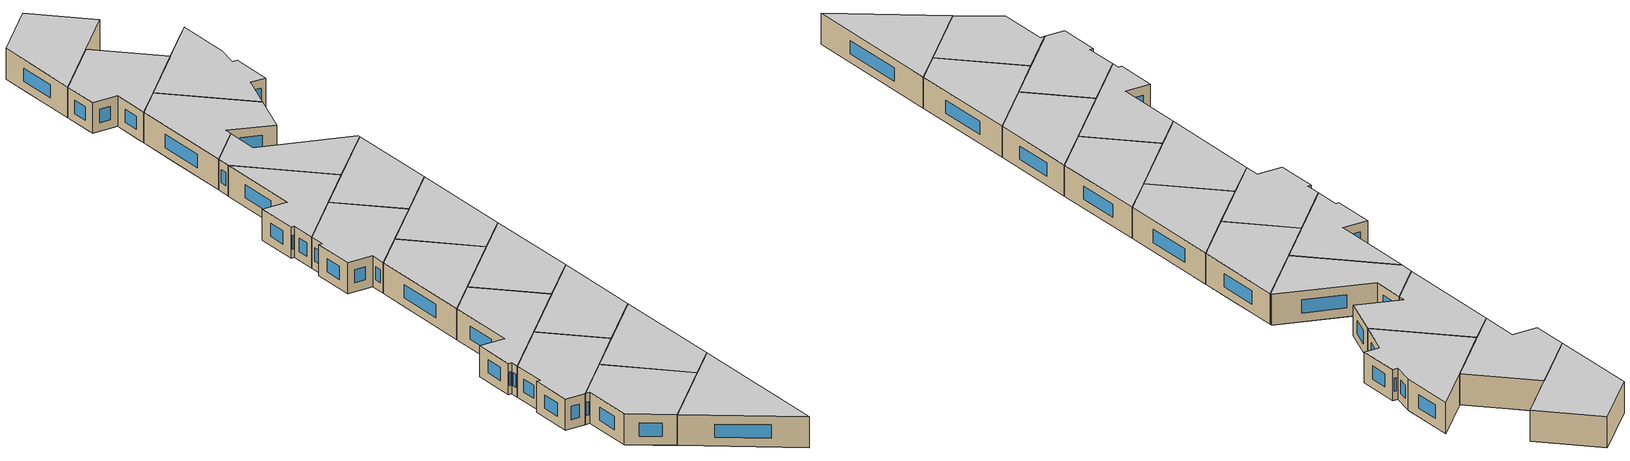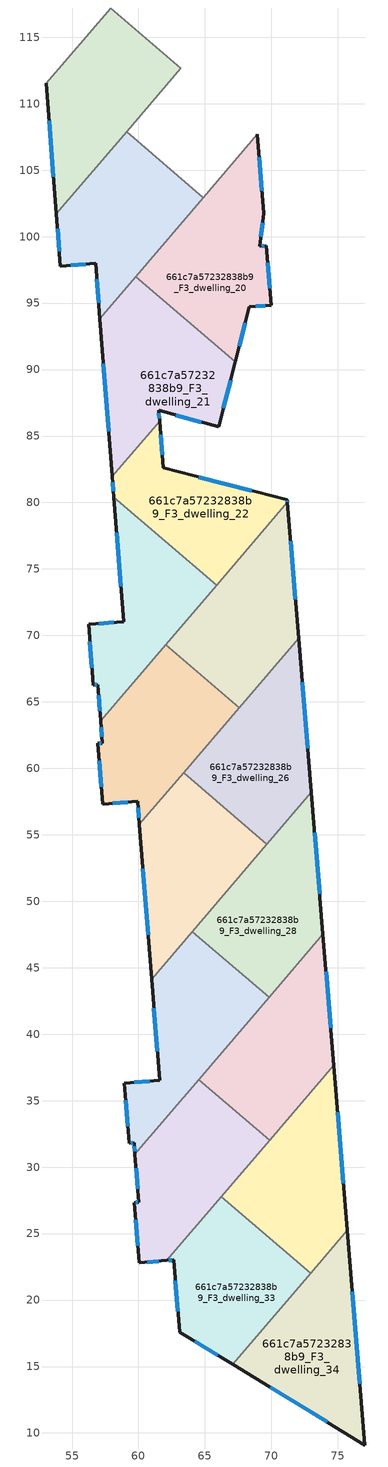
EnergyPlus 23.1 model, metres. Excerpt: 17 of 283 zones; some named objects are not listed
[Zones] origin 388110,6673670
661c7a57232838b9_F3_dwelling_17
 floor to 661c7a57232838b9_F2_dwelling_17 (EU_floor_Construction): 62.35,113.4 53.31,108.25 53.06,111.53 55.65,114.57 58.85,116.39 z9
 floor to 661c7a57232838b9_F2_dwelling_18 (EU_floor_Construction): 63.2,112.68 56.92,105.33 53.68,103.49 53.31,108.25 62.35,113.4 z9
 floor to 661c7a57232838b9_F2_dwelling_16 (EU_floor_Construction): 58.85,116.39 55.65,114.57 57.9,117.2 z9
 floor to 661c7a57232838b9_F2_dwelling_19 (EU_floor_Construction): 56.92,105.33 53.82,101.71 53.68,103.49 z9
 wall outside (EU_wall_Construction): 53.06,111.53 53.82,101.71 z9:12
 wall to 661c7a57232838b9_F3_dwelling_15 (EU_wall_Construction): 57.9,117.2 53.06,111.53 z9:12
 wall to 661c7a57232838b9_F3_dwelling_16 (EU_wall_Construction): 63.2,112.68 57.9,117.2 z9:12
 wall to 661c7a57232838b9_F3_dwelling_19 (EU_wall_Construction): 53.82,101.71 59.1,107.88 z9:12
 wall to 661c7a57232838b9_F3_dwelling_18 (EU_wall_Construction): 59.1,107.89 63.2,112.68 z9:12
 window (EU_Window_Construction): 53.28,108.72 53.6,104.51 z9.86:11.14
 ceiling to 661c7a57232838b9_F4_dwelling_17 (EU_floor_Construction): 53.82,101.71 63.2,112.68 57.9,117.2 53.06,111.53 z12
661c7a57232838b9_F3_dwelling_19
 floor to 661c7a57232838b9_F2_dwelling_20 (EU_floor_Construction): 64.89,102.94 58.75,95.76 57.02,94.77 56.77,97.99 54.13,97.79 54.06,98.73 63.51,104.12 z9
 floor to 661c7a57232838b9_F2_dwelling_19 (EU_floor_Construction): 63.51,104.12 54.06,98.73 53.82,101.71 56.92,105.33 60.02,107.1 z9
 floor to 661c7a57232838b9_F2_dwelling_21 (EU_floor_Construction): 58.75,95.76 57.1,93.82 57.02,94.77 z9
 floor to 661c7a57232838b9_F2_dwelling_18 (EU_floor_Construction): 60.02,107.1 56.92,105.33 59.1,107.88 z9
 wall outside (EU_wall_Construction): 53.82,101.71 54.13,97.79 56.77,97.99 57.1,93.82 z9:12
 wall to 661c7a57232838b9_F3_dwelling_18 (EU_wall_Construction): 64.89,102.94 59.1,107.88 z9:12
 wall to 661c7a57232838b9_F3_dwelling_21 (EU_wall_Construction): 57.1,93.82 59.8,96.99 z9:12
 wall to 661c7a57232838b9_F3_dwelling_20 (EU_wall_Construction): 59.8,96.99 64.89,102.94 z9:12
 window (EU_Window_Construction): 53.91,100.59 54.04,98.91 / 56.87,96.8 57.01,95.02 / 54.89,97.85 56.02,97.93 z9.86:11.14
 ceiling to 661c7a57232838b9_F4_dwelling_19 (EU_floor_Construction): 57.1,93.82 64.89,102.94 59.1,107.88 53.82,101.71 54.13,97.79 56.77,97.99 z12
661c7a57232838b9_F3_dwelling_20
 floor to 661c7a57232838b9_F2_dwelling_20 (EU_floor_Construction): 68.98,107.24 69.42,101.84 60.25,96.61 59.8,96.99 68.16,106.77 z9
 floor to 661c7a57232838b9_F2_dwelling_21 (EU_floor_Construction): 69.42,101.84 69.43,101.76 69.12,99.28 69.61,99.31 69.89,96.08 64.48,93 60.25,96.61 z9
 floor to 661c7a57232838b9_F2_dwelling_22 (EU_floor_Construction): 69.89,96.08 69.99,94.85 68.35,94.71 67.29,90.59 64.48,93 z9
 floor to 661c7a57232838b9_F2_dwelling_19 (EU_floor_Construction): 68.94,107.68 68.98,107.24 68.16,106.77 z9
 wall outside (EU_wall_Construction): 67.29,90.59 68.35,94.71 69.99,94.85 69.61,99.31 69.12,99.28 69.43,101.76 68.94,107.68 z9:12
 wall to 661c7a57232838b9_F3_dwelling_21 (EU_wall_Construction): 59.8,96.99 67.29,90.59 z9:12
 wall to 661c7a57232838b9_F3_dwelling_18 (EU_wall_Construction): 68.94,107.68 64.89,102.94 z9:12
 window (EU_Window_Construction): 69.21,99.99 69.34,101.05 / 69.47,99.3 69.26,99.29 / 69.88,96.13 69.72,98.04 / 68.82,94.75 69.52,94.81 / 67.59,91.77 68.05,93.54 / 69.29,103.45 69.08,105.99 z9.86:11.14
 ceiling to 661c7a57232838b9_F4_dwelling_20 (EU_floor_Construction): 67.29,90.59 68.35,94.71 69.99,94.85 69.61,99.31 69.12,99.28 69.43,101.76 68.94,107.68 59.8,96.99 z12
661c7a57232838b9_F3_dwelling_21
 floor to 661c7a57232838b9_F2_dwelling_21 (EU_floor_Construction): 64.48,93 57.48,89.01 57.1,93.82 58.75,95.76 60.25,96.61 z9
 floor to 661c7a57232838b9_F2_dwelling_22 (EU_floor_Construction): 67.29,90.59 66.03,85.7 61.51,86.93 61.58,86.12 58.03,81.96 57.48,89.01 64.48,93 z9
 floor to 661c7a57232838b9_F2_dwelling_20 (EU_floor_Construction): 60.25,96.61 58.75,95.76 59.8,96.99 z9
 wall outside (EU_wall_Construction): 57.1,93.82 58.03,81.96 / 61.58,86.12 61.51,86.93 66.03,85.7 67.29,90.59 z9:12
 wall to 661c7a57232838b9_F3_dwelling_22 (EU_wall_Construction): 58.03,81.96 61.58,86.12 z9:12
 window (EU_Window_Construction): 57.36,90.43 57.76,85.35 / 66.39,87.1 66.93,89.19 / 62.8,86.58 64.74,86.05 / 61.56,86.35 61.53,86.7 z9.86:11.14
 ceiling to 661c7a57232838b9_F4_dwelling_21 (EU_floor_Construction): 66.03,85.7 67.29,90.59 59.8,96.99 57.1,93.82 58.03,81.96 61.58,86.12 61.51,86.93 z12
661c7a57232838b9_F3_dwelling_22
 floor to 661c7a57232838b9_F2_dwelling_22 (EU_floor_Construction): 61.58,86.12 61.87,82.6 62.02,82.56 58.18,80.37 58.15,80.39 58.03,81.96 z9
 floor to 661c7a57232838b9_F2_dwelling_23 (EU_floor_Construction): 71.19,80.2 71.21,80.01 69.93,78.51 64.19,75.24 58.18,80.37 62.02,82.56 z9
 floor to 661c7a57232838b9_F2_dwelling_24 (EU_floor_Construction): 69.93,78.51 65.89,73.78 64.19,75.24 z9
 wall outside (EU_wall_Construction): 71.21,80.01 71.19,80.2 61.87,82.6 61.58,86.12 / 58.03,81.96 58.15,80.39 z9:12
 wall to 661c7a57232838b9_F3_dwelling_23 (EU_wall_Construction): 58.15,80.39 65.89,73.78 z9:12
 wall to 661c7a57232838b9_F3_dwelling_24 (EU_wall_Construction): 65.89,73.78 71.21,80.01 z9:12
 window (EU_Window_Construction): 61.79,83.6 61.66,85.11 / 68.53,80.89 64.53,81.91 / 71.21,80.07 71.2,80.15 / 58.06,81.51 58.11,80.84 z9.86:11.14
 ceiling to 661c7a57232838b9_F4_dwelling_22 (EU_floor_Construction): 65.89,73.78 71.21,80.01 71.19,80.2 61.87,82.6 61.58,86.12 58.03,81.96 58.15,80.39 z12
661c7a57232838b9_F3_dwelling_23
 floor to 661c7a57232838b9_F2_dwelling_23 (EU_floor_Construction): 64.19,75.24 58.79,72.16 58.15,80.36 58.18,80.37 z9
 floor to 661c7a57232838b9_F2_dwelling_24 (EU_floor_Construction): 65.89,73.78 61.55,68.71 56.96,66.09 56.95,66.29 56.6,66.26 56.24,70.83 58.88,71.03 58.79,72.16 64.19,75.24 z9
 floor to 661c7a57232838b9_F2_dwelling_25 (EU_floor_Construction): 61.55,68.71 57.16,63.57 56.96,66.09 z9
 wall outside (EU_wall_Construction): 58.15,80.39 58.88,71.03 56.24,70.83 56.6,66.26 56.95,66.29 57.16,63.57 z9:12
 wall to 661c7a57232838b9_F3_dwelling_25 (EU_wall_Construction): 57.16,63.57 62.06,69.3 z9:12
 wall to 661c7a57232838b9_F3_dwelling_24 (EU_wall_Construction): 62.06,69.3 65.89,73.78 z9:12
 window (EU_Window_Construction): 57.01,65.51 57.1,64.35 / 56.7,66.27 56.85,66.28 / 56.34,69.52 56.5,67.57 / 58.13,70.97 57,70.89 / 58.36,77.72 58.67,73.71 z9.86:11.14
 ceiling to 661c7a57232838b9_F4_dwelling_23 (EU_floor_Construction): 57.16,63.57 65.89,73.78 58.15,80.39 58.88,71.03 56.24,70.83 56.6,66.26 56.95,66.29 z12
661c7a57232838b9_F3_dwelling_24
 floor to 661c7a57232838b9_F2_dwelling_24 (EU_floor_Construction): 71.27,79.28 71.66,74.47 62.27,69.12 62.05,69.3 69.93,78.51 z9
 floor to 661c7a57232838b9_F2_dwelling_25 (EU_floor_Construction): 71.66,74.47 72.05,69.8 71.83,69.55 65.79,66.1 62.27,69.12 z9
 floor to 661c7a57232838b9_F2_dwelling_23 (EU_floor_Construction): 71.21,80.01 71.27,79.28 69.93,78.51 z9
 floor to 661c7a57232838b9_F2_dwelling_26 (EU_floor_Construction): 71.83,69.55 67.58,64.58 65.79,66.1 z9
 wall outside (EU_wall_Construction): 72.05,69.8 71.21,80.01 z9:12
 wall to 661c7a57232838b9_F3_dwelling_25 (EU_wall_Construction): 62.05,69.3 67.58,64.58 z9:12
 wall to 661c7a57232838b9_F3_dwelling_26 (EU_wall_Construction): 67.58,64.58 72.05,69.8 z9:12
 window (EU_Window_Construction): 71.81,72.72 71.45,77.09 z9.86:11.14
 ceiling to 661c7a57232838b9_F4_dwelling_24 (EU_floor_Construction): 67.58,64.58 72.05,69.8 71.21,80.01 62.05,69.3 z12
661c7a57232838b9_F3_dwelling_25
 floor to 661c7a57232838b9_F2_dwelling_25 (EU_floor_Construction): 65.79,66.1 57,61.09 56.94,61.87 57.29,61.9 57.16,63.57 61.55,68.71 62.27,69.12 z9
 floor to 661c7a57232838b9_F2_dwelling_26 (EU_floor_Construction): 67.58,64.58 63.52,59.82 59.41,57.48 57.3,57.31 57,61.09 65.79,66.1 z9
 floor to 661c7a57232838b9_F2_dwelling_24 (EU_floor_Construction): 62.27,69.12 61.55,68.71 62.06,69.3 z9
 floor to 661c7a57232838b9_F2_dwelling_27 (EU_floor_Construction): 63.52,59.82 60.08,55.79 59.94,57.52 59.41,57.48 z9
 wall outside (EU_wall_Construction): 57.16,63.57 57.29,61.9 56.94,61.87 57.3,57.31 59.94,57.52 60.08,55.79 z9:12
 wall to 661c7a57232838b9_F3_dwelling_27 (EU_wall_Construction): 60.08,55.79 63.39,59.66 z9:12
 wall to 661c7a57232838b9_F3_dwelling_26 (EU_wall_Construction): 63.39,59.66 67.58,64.58 z9:12
 window (EU_Window_Construction): 57.04,60.57 57.2,58.61 / 57.19,61.89 57.04,61.88 / 57.2,63.09 57.25,62.38 / 59.98,57.02 60.04,56.28 / 58.05,57.37 59.19,57.46 z9.86:11.14
 ceiling to 661c7a57232838b9_F4_dwelling_25 (EU_floor_Construction): 60.08,55.79 67.58,64.58 62.05,69.3 57.16,63.57 57.29,61.9 56.94,61.87 57.3,57.31 59.94,57.52 z12
661c7a57232838b9_F3_dwelling_26
 floor to 661c7a57232838b9_F2_dwelling_26 (EU_floor_Construction): 72.06,69.68 72.45,64.91 63.52,59.82 71.83,69.55 z9
 floor to 661c7a57232838b9_F2_dwelling_27 (EU_floor_Construction): 72.45,64.91 72.91,59.27 67.48,56.17 63.39,59.66 63.52,59.82 z9
 floor to 661c7a57232838b9_F2_dwelling_28 (EU_floor_Construction): 72.91,59.27 73,58.2 69.67,54.3 67.48,56.17 z9
 floor to 661c7a57232838b9_F2_dwelling_25 (EU_floor_Construction): 72.05,69.8 72.06,69.68 71.83,69.55 z9
 wall outside (EU_wall_Construction): 73,58.2 72.05,69.8 z9:12
 wall to 661c7a57232838b9_F3_dwelling_27 (EU_wall_Construction): 63.39,59.66 69.67,54.3 z9:12
 wall to 661c7a57232838b9_F3_dwelling_28 (EU_wall_Construction): 69.67,54.3 73,58.2 z9:12
 window (EU_Window_Construction): 72.73,61.51 72.32,66.48 z9.86:11.14
 ceiling to 661c7a57232838b9_F4_dwelling_26 (EU_floor_Construction): 69.67,54.3 73,58.2 72.05,69.8 63.39,59.66 z12
661c7a57232838b9_F3_dwelling_27
 floor to 661c7a57232838b9_F2_dwelling_28 (EU_floor_Construction): 69.67,54.3 65.03,48.87 60.81,46.47 60.36,52.12 67.48,56.17 z9
 floor adiabatic (EU_floor_Construction): 65.03,48.87 60.99,44.14 60.81,46.47 z9
 floor to 661c7a57232838b9_F2_dwelling_27 (EU_floor_Construction): 67.48,56.17 60.36,52.12 60.08,55.79 63.39,59.66 z9
 wall outside (EU_wall_Construction): 60.08,55.79 60.99,44.14 z9:12
 wall to 661c7a57232838b9_F3_dwelling_29 (EU_wall_Construction): 60.99,44.14 64.04,47.72 z9:12
 wall to 661c7a57232838b9_F3_dwelling_28 (EU_wall_Construction): 64.04,47.72 69.67,54.3 z9:12
 window (EU_Window_Construction): 60.34,52.46 60.73,47.47 z9.86:11.14
 ceiling to 661c7a57232838b9_F4_dwelling_27 (EU_floor_Construction): 60.99,44.14 69.67,54.3 63.39,59.66 60.08,55.79 z12
661c7a57232838b9_F3_dwelling_28
 floor to 661c7a57232838b9_F2_dwelling_29 (EU_floor_Construction): 73.37,53.63 73.84,48 67.76,44.54 64.04,47.72 65.03,48.87 z9
 floor to 661c7a57232838b9_F2_dwelling_28 (EU_floor_Construction): 73,58.2 73.37,53.63 65.03,48.87 z9
 floor to 661c7a57232838b9_F2_dwelling_30 (EU_floor_Construction): 73.84,48 73.88,47.5 69.83,42.77 67.76,44.54 z9
 wall outside (EU_wall_Construction): 73.88,47.5 73,58.2 z9:12
 wall to 661c7a57232838b9_F3_dwelling_29 (EU_wall_Construction): 64.04,47.72 69.83,42.77 z9:12
 wall to 661c7a57232838b9_F3_dwelling_30 (EU_wall_Construction): 69.83,42.77 73.88,47.5 z9:12
 window (EU_Window_Construction): 73.63,50.56 73.25,55.14 z9.86:11.14
 ceiling to 661c7a57232838b9_F4_dwelling_28 (EU_floor_Construction): 69.83,42.77 73.88,47.5 73,58.2 64.04,47.72 z12
661c7a57232838b9_F3_dwelling_29
 floor to 661c7a57232838b9_F2_dwelling_30 (EU_floor_Construction): 69.83,42.77 65.52,37.72 59.13,34.08 58.94,36.32 61.58,36.54 61.25,40.83 67.76,44.54 z9
 floor to 661c7a57232838b9_F2_dwelling_31 (EU_floor_Construction): 65.52,37.72 59.74,30.95 59.66,31.83 59.32,31.8 59.13,34.08 z9
 floor to 661c7a57232838b9_F2_dwelling_29 (EU_floor_Construction): 67.76,44.54 61.25,40.83 60.99,44.14 64.04,47.72 z9
 wall outside (EU_wall_Construction): 60.99,44.14 61.58,36.54 58.94,36.32 59.32,31.8 59.66,31.83 59.74,30.95 z9:12
 wall to 661c7a57232838b9_F3_dwelling_31 (EU_wall_Construction): 59.74,30.95 64.54,36.58 z9:12
 wall to 661c7a57232838b9_F3_dwelling_30 (EU_wall_Construction): 64.54,36.58 69.83,42.77 z9:12
 window (EU_Window_Construction): 59.68,31.58 59.72,31.2 / 59.41,31.81 59.56,31.82 / 59.05,35.03 59.21,33.09 / 60.83,36.47 59.7,36.38 / 61.16,41.97 61.41,38.71 z9.86:11.14
 ceiling to 661c7a57232838b9_F4_dwelling_29 (EU_floor_Construction): 61.58,36.54 58.94,36.32 59.32,31.8 59.66,31.83 59.74,30.95 69.83,42.77 64.04,47.72 60.99,44.14 z12
661c7a57232838b9_F3_dwelling_30
 floor to 661c7a57232838b9_F2_dwelling_31 (EU_floor_Construction): 74.27,42.71 74.66,37.98 67.61,33.96 64.54,36.58 65.52,37.72 z9
 floor to 661c7a57232838b9_F2_dwelling_32 (EU_floor_Construction): 74.66,37.98 74.68,37.67 69.86,32.03 67.61,33.96 z9
 floor to 661c7a57232838b9_F2_dwelling_30 (EU_floor_Construction): 73.88,47.5 74.27,42.71 65.52,37.72 z9
 wall outside (EU_wall_Construction): 74.68,37.67 73.88,47.5 z9:12
 wall to 661c7a57232838b9_F3_dwelling_31 (EU_wall_Construction): 64.54,36.58 69.86,32.03 z9:12
 wall to 661c7a57232838b9_F3_dwelling_32 (EU_wall_Construction): 69.86,32.03 74.68,37.67 z9:12
 window (EU_Window_Construction): 74.45,40.48 74.11,44.69 z9.86:11.14
 ceiling to 661c7a57232838b9_F4_dwelling_30 (EU_floor_Construction): 69.86,32.03 74.68,37.67 73.88,47.5 64.54,36.58 z12
661c7a57232838b9_F3_dwelling_31
 floor to 661c7a57232838b9_F2_dwelling_31 (EU_floor_Construction): 67.61,33.96 59.85,29.54 59.74,30.95 64.54,36.58 z9
 floor to 661c7a57232838b9_F2_dwelling_32 (EU_floor_Construction): 69.86,32.03 66.99,28.67 59.9,24.63 59.68,27.33 60.03,27.36 59.85,29.54 67.61,33.96 z9
 floor to 661c7a57232838b9_F2_dwelling_33 (EU_floor_Construction): 66.99,28.67 62.13,22.98 60.05,22.81 59.9,24.63 z9
 wall outside (EU_wall_Construction): 59.74,30.95 60.03,27.36 59.68,27.33 60.05,22.81 62.13,22.98 z9:12
 wall to 661c7a57232838b9_F3_dwelling_33 (EU_wall_Construction): 62.13,22.98 66.23,27.78 z9:12
 wall to 661c7a57232838b9_F3_dwelling_32 (EU_wall_Construction): 66.23,27.78 69.86,32.03 z9:12
 window (EU_Window_Construction): 59.93,27.35 59.78,27.34 / 59.82,29.92 59.95,28.39 / 60.65,22.86 61.53,22.93 / 59.79,26.04 59.95,24.1 z9.86:11.14
 ceiling to 661c7a57232838b9_F4_dwelling_31 (EU_floor_Construction): 62.13,22.98 69.86,32.03 64.54,36.58 59.74,30.95 60.03,27.36 59.68,27.33 60.05,22.81 z12
661c7a57232838b9_F3_dwelling_32
 floor to 661c7a57232838b9_F2_dwelling_33 (EU_floor_Construction): 75.04,33.26 75.46,28.14 69.68,24.84 66.23,27.78 66.99,28.67 z9
 floor to 661c7a57232838b9_F2_dwelling_32 (EU_floor_Construction): 74.68,37.67 75.04,33.26 66.99,28.67 z9
 floor to 661c7a57232838b9_F2_dwelling_34 (EU_floor_Construction): 75.46,28.14 75.7,25.24 72.96,22.03 69.68,24.84 z9
 wall outside (EU_wall_Construction): 75.7,25.24 74.68,37.67 z9:12
 wall to 661c7a57232838b9_F3_dwelling_33 (EU_wall_Construction): 66.23,27.78 72.97,22.03 z9:12
 wall to 661c7a57232838b9_F3_dwelling_34 (EU_wall_Construction): 72.97,22.03 75.7,25.24 z9:12
 window (EU_Window_Construction): 75.41,28.79 74.97,34.12 z9.86:11.14
 ceiling to 661c7a57232838b9_F4_dwelling_32 (EU_floor_Construction): 72.97,22.03 75.7,25.24 74.68,37.67 66.23,27.78 z12
661c7a57232838b9_F3_dwelling_33
 floor to 661c7a57232838b9_F2_dwelling_33 (EU_floor_Construction): 69.68,24.84 62.81,20.93 62.64,23.02 62.13,22.98 66.23,27.78 z9
 floor to 661c7a57232838b9_F2_dwelling_34 (EU_floor_Construction): 72.96,22.03 70.67,19.35 65.26,16.27 63.09,17.59 62.81,20.93 69.68,24.84 z9
 floor to 661c7a57232838b9_F2_dwelling_35 (EU_floor_Construction): 70.67,19.35 67.09,15.16 65.26,16.27 z9
 wall outside (EU_wall_Construction): 62.13,22.98 62.64,23.02 63.09,17.59 67.09,15.16 z9:12
 wall to 661c7a57232838b9_F3_dwelling_34 (EU_wall_Construction): 67.09,15.16 72.96,22.03 z9:12
 window (EU_Window_Construction): 62.28,22.99 62.5,23.01 / 64.23,16.9 65.94,15.85 / 62.77,21.47 62.96,19.14 z9.86:11.14
 ceiling to 661c7a57232838b9_F4_dwelling_33 (EU_floor_Construction): 67.09,15.16 72.97,22.03 66.23,27.78 62.13,22.98 62.64,23.02 63.09,17.59 z12
661c7a57232838b9_F3_dwelling_34
 floor to 661c7a57232838b9_F2_dwelling_34 (EU_floor_Construction): 75.7,25.24 75.94,22.36 70.67,19.35 z9
 floor to 661c7a57232838b9_F2_dwelling_35 (EU_floor_Construction): 75.94,22.36 77.03,9.09 67.09,15.16 70.67,19.35 z9
 wall outside (EU_wall_Construction): 67.09,15.16 77.03,9.09 75.7,25.24 z9:12
 window (EU_Window_Construction): 76.65,13.71 76.08,20.63 / 69.93,13.42 74.19,10.83 z9.86:11.14
 ceiling to 661c7a57232838b9_F4_dwelling_34 (EU_floor_Construction): 77.03,9.09 75.7,25.24 67.09,15.16 z12
[Building]
EU S2 Campaign: North Axis=0; Terrain=City; Solar Distribution=FullExterior
[Site:Location]
Helsinki-Vantaa.AP: Latitude=60.317; Longitude=24.963; Time Zone=2; Elevation=54.6
[SizingPeriod:WeatherFileDays]
AnnualSizingPeriod: Begin Month=1; Begin Day of Month=1; End Month=12; End Day of Month=31; Day of Week for Start Day=Monday; Use Weather File Daylight Saving Period=No; Use Weather File Rain and Snow Indicators=No
[MATERIAL]
EU_InternalMass_Material: Roughness=MediumRough; Thickness=0.1; Conductivity=1; Density=1800; Specific Heat=900; Thermal Absorptance=0.9; Solar Absorptance=0.7; Visible Absorptance=0.7
[MATERIAL:NOMASS] Roughness=MediumRough; Thermal Absorptance=0.9; Solar Absorptance=0.7; Visible Absorptance=0.7
Name | Thermal Resistance
EU_wall_NoMass | 5.91765
EU_floor_NoMass | 6.2875
[WINDOWMATERIAL:SIMPLEGLAZINGSYSTEM]
EU_Window_SimpleGlazing: UFactor=0.994035; Solar Heat Gain Coefficient=0.7; Visible Transmittance=0.7
[CONSTRUCTION]
EU_wall_Construction: EU_wall_NoMass
EU_floor_Construction: EU_floor_NoMass
EU_Window_Construction: EU_Window_SimpleGlazing
EU_InternalMass_Construction: EU_InternalMass_Material
[ZONE] Type=1; Multiplier=1; Ceiling Height=autocalculate; Floor Area=autocalculate; Part of Total Floor Area=Yes
Name | Volume
661c7a57232838b9_F3_dwelling_17; 661c7a57232838b9_F3_dwelling_30 | 228.66
661c7a57232838b9_F3_dwelling_19 | 228.667
661c7a57232838b9_F3_dwelling_20 | 254.632
661c7a57232838b9_F3_dwelling_21 | 254.65
661c7a57232838b9_F3_dwelling_22 | 202.688
661c7a57232838b9_F3_dwelling_23 | 202.687
661c7a57232838b9_F3_dwelling_24 | 228.665
661c7a57232838b9_F3_dwelling_25 | 228.644
661c7a57232838b9_F3_dwelling_26 | 228.668
661c7a57232838b9_F3_dwelling_27 | 228.65
661c7a57232838b9_F3_dwelling_28; 661c7a57232838b9_F3_dwelling_34 | 228.672
661c7a57232838b9_F3_dwelling_29 | 228.681
661c7a57232838b9_F3_dwelling_31 | 228.628
661c7a57232838b9_F3_dwelling_32 | 228.674
661c7a57232838b9_F3_dwelling_33 | 228.654
[INTERNALMASS] Construction=EU_InternalMass_Construction
Name | Zone or ZoneList | Surface Area
661c7a57232838b9_F3_dwelling_17_EU_InternalMass | 661c7a57232838b9_F3_dwelling_17 | 76.221
661c7a57232838b9_F3_dwelling_19_EU_InternalMass | 661c7a57232838b9_F3_dwelling_19 | 76.2228
661c7a57232838b9_F3_dwelling_20_EU_InternalMass | 661c7a57232838b9_F3_dwelling_20 | 84.8793
661c7a57232838b9_F3_dwelling_21_EU_InternalMass | 661c7a57232838b9_F3_dwelling_21 | 84.8827
661c7a57232838b9_F3_dwelling_22_EU_InternalMass | 661c7a57232838b9_F3_dwelling_22 | 67.561
661c7a57232838b9_F3_dwelling_23_EU_InternalMass | 661c7a57232838b9_F3_dwelling_23 | 67.5632
661c7a57232838b9_F3_dwelling_24_EU_InternalMass | 661c7a57232838b9_F3_dwelling_24 | 76.2218
661c7a57232838b9_F3_dwelling_25_EU_InternalMass | 661c7a57232838b9_F3_dwelling_25 | 76.2144
661c7a57232838b9_F3_dwelling_26_EU_InternalMass | 661c7a57232838b9_F3_dwelling_26 | 76.2258
661c7a57232838b9_F3_dwelling_27_EU_InternalMass | 661c7a57232838b9_F3_dwelling_27 | 76.2132
661c7a57232838b9_F3_dwelling_28_EU_InternalMass | 661c7a57232838b9_F3_dwelling_28 | 76.2198
661c7a57232838b9_F3_dwelling_29_EU_InternalMass | 661c7a57232838b9_F3_dwelling_29 | 76.2285
661c7a57232838b9_F3_dwelling_30_EU_InternalMass | 661c7a57232838b9_F3_dwelling_30 | 76.2175
661c7a57232838b9_F3_dwelling_31_EU_InternalMass | 661c7a57232838b9_F3_dwelling_31 | 76.2077
661c7a57232838b9_F3_dwelling_32_EU_InternalMass | 661c7a57232838b9_F3_dwelling_32 | 76.2223
661c7a57232838b9_F3_dwelling_33_EU_InternalMass | 661c7a57232838b9_F3_dwelling_33 | 76.2184
661c7a57232838b9_F3_dwelling_34_EU_InternalMass | 661c7a57232838b9_F3_dwelling_34 | 76.224
[OTHEREQUIPMENT] Fuel Type=Electricity; Design Level Calculation Method=Watts/Area; Power per Zone Floor Area=1; Fraction Latent=0; Fraction Radiant=0; Fraction Lost=0; Carbon Dioxide Generation Rate=0; EndUse Subcategory=EU_Step8_InternalGains
Name | Zone or ZoneList or Space or SpaceList | Schedule
EU_Step8_InternalGain_661c7a57232838b9_F3_dwelling_17_f000 | 661c7a57232838b9_F3_dwelling_17 | EU_Step8_GainSchedule_661c7a57232838b9_F3_dwelling_17_f000
EU_Step8_InternalGain_661c7a57232838b9_F3_dwelling_19_f000 | 661c7a57232838b9_F3_dwelling_19 | EU_Step8_GainSchedule_661c7a57232838b9_F3_dwelling_19_f000
EU_Step8_InternalGain_661c7a57232838b9_F3_dwelling_20_f000 | 661c7a57232838b9_F3_dwelling_20 | EU_Step8_GainSchedule_661c7a57232838b9_F3_dwelling_20_f000
EU_Step8_InternalGain_661c7a57232838b9_F3_dwelling_21_f000 | 661c7a57232838b9_F3_dwelling_21 | EU_Step8_GainSchedule_661c7a57232838b9_F3_dwelling_21_f000
EU_Step8_InternalGain_661c7a57232838b9_F3_dwelling_22_f000 | 661c7a57232838b9_F3_dwelling_22 | EU_Step8_GainSchedule_661c7a57232838b9_F3_dwelling_22_f000
EU_Step8_InternalGain_661c7a57232838b9_F3_dwelling_23_f000 | 661c7a57232838b9_F3_dwelling_23 | EU_Step8_GainSchedule_661c7a57232838b9_F3_dwelling_23_f000
EU_Step8_InternalGain_661c7a57232838b9_F3_dwelling_24_f000 | 661c7a57232838b9_F3_dwelling_24 | EU_Step8_GainSchedule_661c7a57232838b9_F3_dwelling_24_f000
EU_Step8_InternalGain_661c7a57232838b9_F3_dwelling_25_f000 | 661c7a57232838b9_F3_dwelling_25 | EU_Step8_GainSchedule_661c7a57232838b9_F3_dwelling_25_f000
EU_Step8_InternalGain_661c7a57232838b9_F3_dwelling_26_f000 | 661c7a57232838b9_F3_dwelling_26 | EU_Step8_GainSchedule_661c7a57232838b9_F3_dwelling_26_f000
EU_Step8_InternalGain_661c7a57232838b9_F3_dwelling_27_f000 | 661c7a57232838b9_F3_dwelling_27 | EU_Step8_GainSchedule_661c7a57232838b9_F3_dwelling_27_f000
EU_Step8_InternalGain_661c7a57232838b9_F3_dwelling_28_f000 | 661c7a57232838b9_F3_dwelling_28 | EU_Step8_GainSchedule_661c7a57232838b9_F3_dwelling_28_f000
EU_Step8_InternalGain_661c7a57232838b9_F3_dwelling_29_f000 | 661c7a57232838b9_F3_dwelling_29 | EU_Step8_GainSchedule_661c7a57232838b9_F3_dwelling_29_f000
EU_Step8_InternalGain_661c7a57232838b9_F3_dwelling_30_f000 | 661c7a57232838b9_F3_dwelling_30 | EU_Step8_GainSchedule_661c7a57232838b9_F3_dwelling_30_f000
EU_Step8_InternalGain_661c7a57232838b9_F3_dwelling_31_f000 | 661c7a57232838b9_F3_dwelling_31 | EU_Step8_GainSchedule_661c7a57232838b9_F3_dwelling_31_f000
EU_Step8_InternalGain_661c7a57232838b9_F3_dwelling_32_f000 | 661c7a57232838b9_F3_dwelling_32 | EU_Step8_GainSchedule_661c7a57232838b9_F3_dwelling_32_f000
EU_Step8_InternalGain_661c7a57232838b9_F3_dwelling_33_f000 | 661c7a57232838b9_F3_dwelling_33 | EU_Step8_GainSchedule_661c7a57232838b9_F3_dwelling_33_f000
EU_Step8_InternalGain_661c7a57232838b9_F3_dwelling_34_f000 | 661c7a57232838b9_F3_dwelling_34 | EU_Step8_GainSchedule_661c7a57232838b9_F3_dwelling_34_f000
[ZONEVENTILATION:DESIGNFLOWRATE] Schedule=EU_AlwaysOn; Design Flow Rate Calculation Method=AirChanges/Hour; Air Changes per Hour=0.596421; Ventilation Type=Natural; Fan Pressure Rise=0; Fan Total Efficiency=1; Constant Term Coefficient=1; Temperature Term Coefficient=0; Velocity Term Coefficient=0; Velocity Squared Term Coefficient=0; Minimum Indoor Temperature=-100; Maximum Indoor Temperature=100; Delta Temperature=-100; Minimum Outdoor Temperature=-100; Maximum Outdoor Temperature=100; Maximum Wind Speed=40
Name | Zone or ZoneList or Space or SpaceList
EU_ConstantAir_661c7a57232838b9_F3_dwelling_17 | 661c7a57232838b9_F3_dwelling_17
EU_ConstantAir_661c7a57232838b9_F3_dwelling_19 | 661c7a57232838b9_F3_dwelling_19
EU_ConstantAir_661c7a57232838b9_F3_dwelling_20 | 661c7a57232838b9_F3_dwelling_20
EU_ConstantAir_661c7a57232838b9_F3_dwelling_21 | 661c7a57232838b9_F3_dwelling_21
EU_ConstantAir_661c7a57232838b9_F3_dwelling_22 | 661c7a57232838b9_F3_dwelling_22
EU_ConstantAir_661c7a57232838b9_F3_dwelling_23 | 661c7a57232838b9_F3_dwelling_23
EU_ConstantAir_661c7a57232838b9_F3_dwelling_24 | 661c7a57232838b9_F3_dwelling_24
EU_ConstantAir_661c7a57232838b9_F3_dwelling_25 | 661c7a57232838b9_F3_dwelling_25
EU_ConstantAir_661c7a57232838b9_F3_dwelling_26 | 661c7a57232838b9_F3_dwelling_26
EU_ConstantAir_661c7a57232838b9_F3_dwelling_27 | 661c7a57232838b9_F3_dwelling_27
EU_ConstantAir_661c7a57232838b9_F3_dwelling_28 | 661c7a57232838b9_F3_dwelling_28
EU_ConstantAir_661c7a57232838b9_F3_dwelling_29 | 661c7a57232838b9_F3_dwelling_29
EU_ConstantAir_661c7a57232838b9_F3_dwelling_30 | 661c7a57232838b9_F3_dwelling_30
EU_ConstantAir_661c7a57232838b9_F3_dwelling_31 | 661c7a57232838b9_F3_dwelling_31
EU_ConstantAir_661c7a57232838b9_F3_dwelling_32 | 661c7a57232838b9_F3_dwelling_32
EU_ConstantAir_661c7a57232838b9_F3_dwelling_33 | 661c7a57232838b9_F3_dwelling_33
EU_ConstantAir_661c7a57232838b9_F3_dwelling_34 | 661c7a57232838b9_F3_dwelling_34
[HVACTEMPLATE:ZONE:IDEALLOADSAIRSYSTEM] System Availability Schedule=EU_AlwaysOn; Maximum Heating Supply Air Temperature=50; Minimum Cooling Supply Air Temperature=13; Maximum Heating Supply Air Humidity Ratio=0.0156; Minimum Cooling Supply Air Humidity Ratio=0.0077; Heating Limit=NoLimit; Cooling Limit=NoLimit; Heating Availability Schedule=EU_AlwaysOn; Cooling Availability Schedule=EU_CoolingOff; Dehumidification Control Type=ConstantSensibleHeatRatio; Cooling Sensible Heat Ratio=0.7; Dehumidification Setpoint=60; Humidification Control Type=None; Humidification Setpoint=30; Outdoor Air Method=None; Outdoor Air Flow Rate per Person=0.00944; Outdoor Air Flow Rate per Zone Floor Area=0; Outdoor Air Flow Rate per Zone=0; Demand Controlled Ventilation Type=None; Outdoor Air Economizer Type=NoEconomizer; Heat Recovery Type=None; Sensible Heat Recovery Effectiveness=0.7; Latent Heat Recovery Effectiveness=0.65
Name | Template Thermostat
661c7a57232838b9_F3_dwelling_17 | EU_HeatOnly_661c7a57232838b9_F3_dwelling_17
661c7a57232838b9_F3_dwelling_19 | EU_HeatOnly_661c7a57232838b9_F3_dwelling_19
661c7a57232838b9_F3_dwelling_20 | EU_HeatOnly_661c7a57232838b9_F3_dwelling_20
661c7a57232838b9_F3_dwelling_21 | EU_HeatOnly_661c7a57232838b9_F3_dwelling_21
661c7a57232838b9_F3_dwelling_22 | EU_HeatOnly_661c7a57232838b9_F3_dwelling_22
661c7a57232838b9_F3_dwelling_23 | EU_HeatOnly_661c7a57232838b9_F3_dwelling_23
661c7a57232838b9_F3_dwelling_24 | EU_HeatOnly_661c7a57232838b9_F3_dwelling_24
661c7a57232838b9_F3_dwelling_25 | EU_HeatOnly_661c7a57232838b9_F3_dwelling_25
661c7a57232838b9_F3_dwelling_26 | EU_HeatOnly_661c7a57232838b9_F3_dwelling_26
661c7a57232838b9_F3_dwelling_27 | EU_HeatOnly_661c7a57232838b9_F3_dwelling_27
661c7a57232838b9_F3_dwelling_28 | EU_HeatOnly_661c7a57232838b9_F3_dwelling_28
661c7a57232838b9_F3_dwelling_29 | EU_HeatOnly_661c7a57232838b9_F3_dwelling_29
661c7a57232838b9_F3_dwelling_30 | EU_HeatOnly_661c7a57232838b9_F3_dwelling_30
661c7a57232838b9_F3_dwelling_31 | EU_HeatOnly_661c7a57232838b9_F3_dwelling_31
661c7a57232838b9_F3_dwelling_32 | EU_HeatOnly_661c7a57232838b9_F3_dwelling_32
661c7a57232838b9_F3_dwelling_33 | EU_HeatOnly_661c7a57232838b9_F3_dwelling_33
661c7a57232838b9_F3_dwelling_34 | EU_HeatOnly_661c7a57232838b9_F3_dwelling_34
[SIZING:ZONE] Zone Cooling Design Supply Air Temperature Input Method=SupplyAirTemperature; Zone Cooling Design Supply Air Temperature=13; Zone Heating Design Supply Air Temperature Input Method=SupplyAirTemperature; Zone Heating Design Supply Air Temperature=50; Zone Cooling Design Supply Air Humidity Ratio=0.008; Zone Heating Design Supply Air Humidity Ratio=0.008; Cooling Design Air Flow Method=DesignDay; Cooling Design Air Flow Rate=0; Cooling Minimum Air Flow per Zone Floor Area=0.000762; Cooling Minimum Air Flow=0; Cooling Minimum Air Flow Fraction=0.2; Heating Design Air Flow Method=DesignDay; Heating Design Air Flow Rate=0; Heating Maximum Air Flow per Zone Floor Area=0.002032; Heating Maximum Air Flow=0.141576; Heating Maximum Air Flow Fraction=0.3; Account for Dedicated Outdoor Air System=No; Dedicated Outdoor Air System Control Strategy=NeutralSupplyAir; Dedicated Outdoor Air Low Setpoint Temperature for Design=autosize; Dedicated Outdoor Air High Setpoint Temperature for Design=autosize; Zone Load Sizing Method=Sensible Load Only No Latent Load; Zone Latent Cooling Design Supply Air Humidity Ratio Input Method=HumidityRatioDifference; Zone Cooling Design Supply Air Humidity Ratio Difference=0.005; Zone Latent Heating Design Supply Air Humidity Ratio Input Method=HumidityRatioDifference; Zone Humidification Design Supply Air Humidity Ratio Difference=0.005
661c7a57232838b9_F3_dwelling_17; 661c7a57232838b9_F3_dwelling_19; 661c7a57232838b9_F3_dwelling_20; 661c7a57232838b9_F3_dwelling_21; 661c7a57232838b9_F3_dwelling_22; 661c7a57232838b9_F3_dwelling_23; 661c7a57232838b9_F3_dwelling_24; 661c7a57232838b9_F3_dwelling_25; 661c7a57232838b9_F3_dwelling_26; 661c7a57232838b9_F3_dwelling_27; 661c7a57232838b9_F3_dwelling_28; 661c7a57232838b9_F3_dwelling_29; 661c7a57232838b9_F3_dwelling_30; 661c7a57232838b9_F3_dwelling_31; 661c7a57232838b9_F3_dwelling_32; 661c7a57232838b9_F3_dwelling_33; 661c7a57232838b9_F3_dwelling_34
[SCHEDULE:CONSTANT]
Name | Hourly Value
EU_AlwaysOn | 1
EU_CoolingOff | 0
[SCHEDULE:FILE] Column Number=1; Rows to Skip at Top=0; Number of Hours of Data=8760; Column Separator=Comma; Interpolate to Timestep=No; Minutes per Item=60; Adjust Schedule for Daylight Savings=Yes
Name | File
EU_Step8_GainSchedule_661c7a57232838b9_F3_dwelling_17_f000 | ../../schedules/661c7a57232838b9/661c7a57232838b9_F3_dwelling_17_f000_gain.csv
EU_Step8_GainSchedule_661c7a57232838b9_F3_dwelling_19_f000 | ../../schedules/661c7a57232838b9/661c7a57232838b9_F3_dwelling_19_f000_gain.csv
EU_Step8_GainSchedule_661c7a57232838b9_F3_dwelling_20_f000 | ../../schedules/661c7a57232838b9/661c7a57232838b9_F3_dwelling_20_f000_gain.csv
EU_Step8_GainSchedule_661c7a57232838b9_F3_dwelling_21_f000 | ../../schedules/661c7a57232838b9/661c7a57232838b9_F3_dwelling_21_f000_gain.csv
EU_Step8_GainSchedule_661c7a57232838b9_F3_dwelling_22_f000 | ../../schedules/661c7a57232838b9/661c7a57232838b9_F3_dwelling_22_f000_gain.csv
EU_Step8_GainSchedule_661c7a57232838b9_F3_dwelling_23_f000 | ../../schedules/661c7a57232838b9/661c7a57232838b9_F3_dwelling_23_f000_gain.csv
EU_Step8_GainSchedule_661c7a57232838b9_F3_dwelling_24_f000 | ../../schedules/661c7a57232838b9/661c7a57232838b9_F3_dwelling_24_f000_gain.csv
EU_Step8_GainSchedule_661c7a57232838b9_F3_dwelling_25_f000 | ../../schedules/661c7a57232838b9/661c7a57232838b9_F3_dwelling_25_f000_gain.csv
EU_Step8_GainSchedule_661c7a57232838b9_F3_dwelling_26_f000 | ../../schedules/661c7a57232838b9/661c7a57232838b9_F3_dwelling_26_f000_gain.csv
EU_Step8_GainSchedule_661c7a57232838b9_F3_dwelling_27_f000 | ../../schedules/661c7a57232838b9/661c7a57232838b9_F3_dwelling_27_f000_gain.csv
EU_Step8_GainSchedule_661c7a57232838b9_F3_dwelling_28_f000 | ../../schedules/661c7a57232838b9/661c7a57232838b9_F3_dwelling_28_f000_gain.csv
EU_Step8_GainSchedule_661c7a57232838b9_F3_dwelling_29_f000 | ../../schedules/661c7a57232838b9/661c7a57232838b9_F3_dwelling_29_f000_gain.csv
EU_Step8_GainSchedule_661c7a57232838b9_F3_dwelling_30_f000 | ../../schedules/661c7a57232838b9/661c7a57232838b9_F3_dwelling_30_f000_gain.csv
EU_Step8_GainSchedule_661c7a57232838b9_F3_dwelling_31_f000 | ../../schedules/661c7a57232838b9/661c7a57232838b9_F3_dwelling_31_f000_gain.csv
EU_Step8_GainSchedule_661c7a57232838b9_F3_dwelling_32_f000 | ../../schedules/661c7a57232838b9/661c7a57232838b9_F3_dwelling_32_f000_gain.csv
EU_Step8_GainSchedule_661c7a57232838b9_F3_dwelling_33_f000 | ../../schedules/661c7a57232838b9/661c7a57232838b9_F3_dwelling_33_f000_gain.csv
EU_Step8_GainSchedule_661c7a57232838b9_F3_dwelling_34_f000 | ../../schedules/661c7a57232838b9/661c7a57232838b9_F3_dwelling_34_f000_gain.csv
